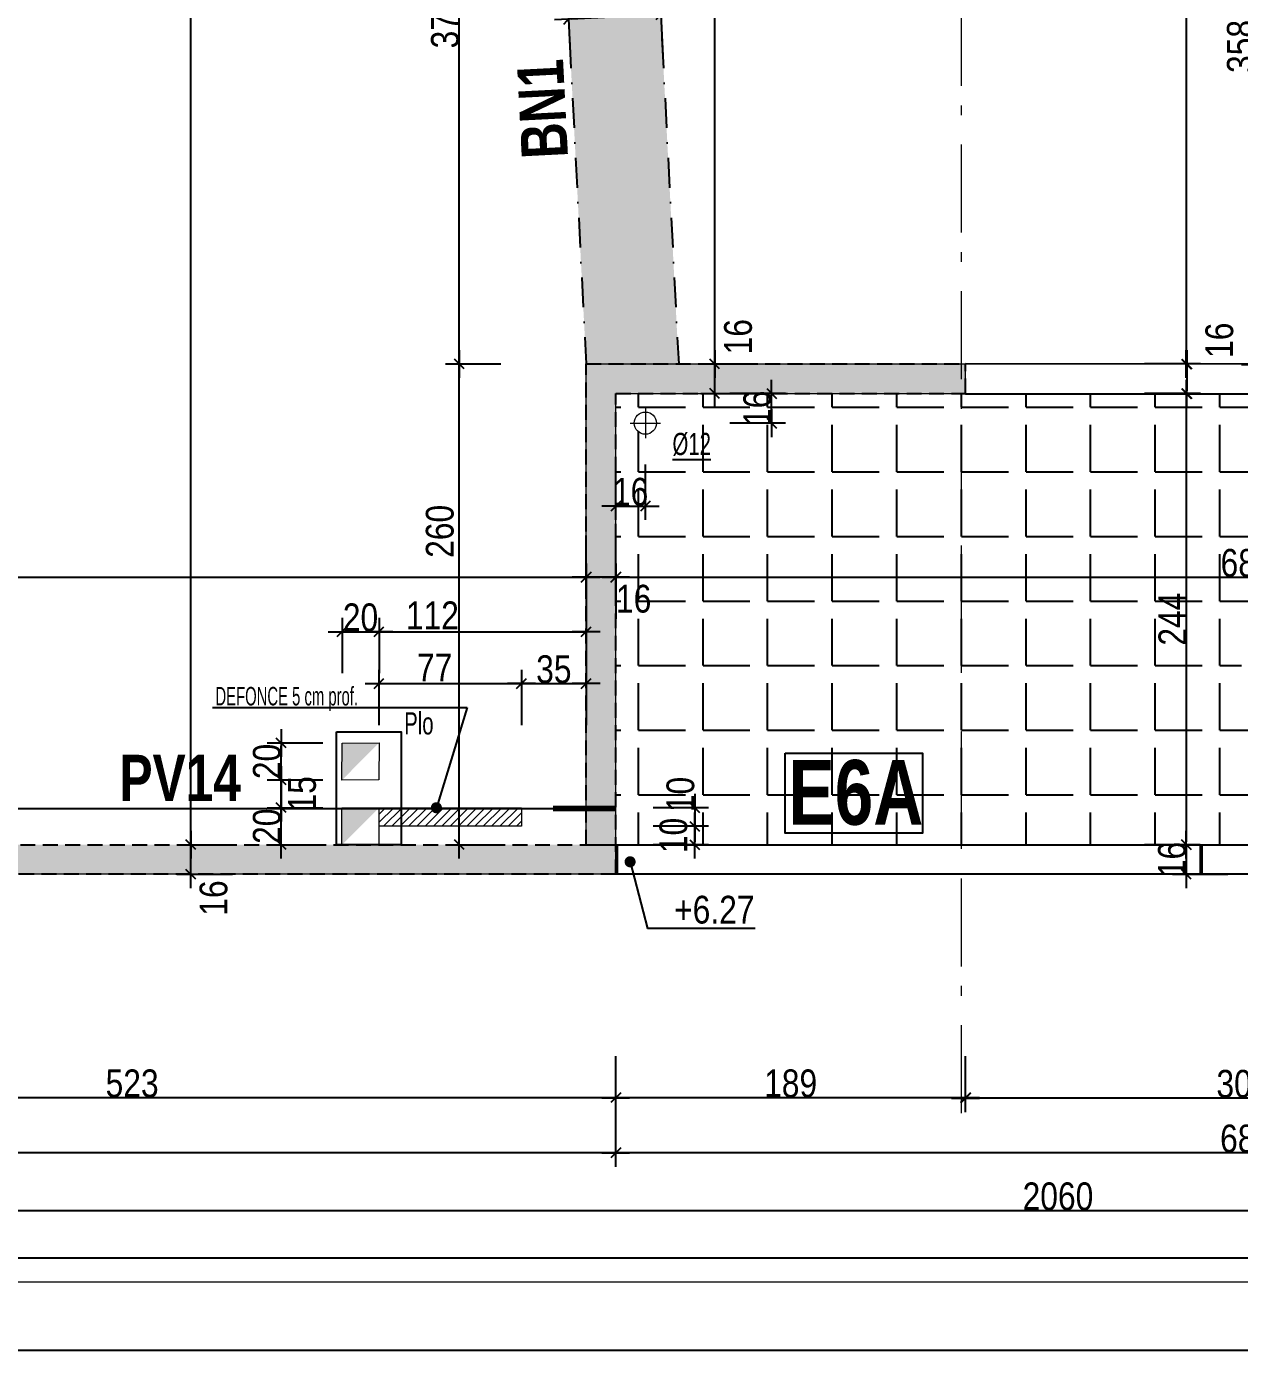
# Model space of a CAD drawing. Header units: centimetres. Extents: x -31 to 9059, y 2319 to 6519.
# Drawn here: x 3336 to 3992, y 2319 to 3035 of the extents above; entities that cross this region are included whole.
import ezdxf
from ezdxf.enums import TextEntityAlignment as Align

# ---------------------------------------------------------------- set-up
doc = ezdxf.new("R2010")
doc.units = ezdxf.units.CM
doc.header["$LTSCALE"] = 12.7
doc.header["$PDMODE"] = 1
doc.header["$PDSIZE"] = -2
for name, pattern in [('CACHEX2', [19.05, 12.7, -6.35]), ('Style de ligne -6', [2.08328, 1.25, -0.41656, 0.13886, -0.27786]), ('TIRETPTX2', [50.8, 25.4, -12.7, 0, -12.7])]:
    doc.linetypes.add(name, pattern=pattern)
for name, color, linetype in [('01_cote_gen', 4, 'Continuous'), ('01_linteaux', 2, 'Continuous'), ('01_murs_sup', 2, 'CACHEX2'), ('01_poch_BN', 9, 'Continuous'), ('01_poch_murs', 253, 'Continuous'), ('01_poch_poteaux', 250, 'Continuous'), ('01_texte', 230, 'Continuous'), ('AA_COTES', 2, 'Continuous'), ('prlm-GT', 242, 'Continuous')]:
    doc.layers.add(name, color=color, linetype=linetype)
for name, color, linetype, lineweight in [('01_murs_coup', 5, 'Continuous', 60), ('01_résv', 32, 'Continuous', 9), ('B Général', 7, 'Continuous', 5)]:
    doc.layers.add(name, color=color, linetype=linetype, lineweight=lineweight)
doc.styles.add('ARIAL NA', font='ARIALN.TTF')
doc.styles.add('impact', font='impact.ttf')
doc.styles.add('STYLE2', font='ARIALN.TTF')
doc.dimstyles.new('JB50', dxfattribs={"dimscale": 0.1, "dimtxt": 150, "dimasz": 15, "dimexe": 0.1, "dimexo": 0.1, "dimgap": 0.09, "dimtad": 1, "dimdec": 1, "dimdsep": 46, "dimtxsty": 'STYLE2', "dimblk1": 'BOND_G', "dimblk2": 'BOND_D', "dimsah": 1, "dimcen": 1.5, "dimdle": 0.01, "dimse1": 1, "dimse2": 1, "dimclrd": 4, "dimclre": 2, "dimclrt": 6, "dimazin": 2, "dimtfac": 2.333333, "dimtdec": 1, "dimtix": 1, "dimtmove": 2, "dimatfit": 3, "dimldrblk": 'BOND_G', "dimfxl": 1, "dimtolj": 1, "dimtzin": 0, "dimarcsym": 0})

# ---------------------------------------------------------------- blocks, each defined once
blk = doc.blocks.new('BOND_G')
at = {"layer": 'AA_COTES', "color": 0}
for p, q in [((0, -5), (0, 15)), ((5, 0), (-5, 0)), ((1.77, 1.77), (-1.77, -1.77))]:
    blk.add_line(p, q, dxfattribs=at)
blk = doc.blocks.new('BOND_D')
at = {"layer": 'AA_COTES', "color": 0}
for p, q in [((0, 5), (0, -15)), ((5, 0), (-5, 0)), ((-1.77, -1.77), (1.77, 1.77))]:
    blk.add_line(p, q, dxfattribs=at)
blk = doc.blocks.new('*D1192')
at = {"layer": '01_cote_gen', "color": 4, "lineweight": -2, "transparency": 16777216}
blk.add_line((3653.42, 2737.08), (3640.42, 2737.08), dxfattribs=at)
at = {"layer": 'Defpoints', "color": 0, "transparency": 16777216}
for p in [(3638.92, 2737.08), (3638.92, 2722.4), (3654.92, 2706.4)]:
    blk.add_point(p, dxfattribs=at)
at = {"layer": '01_cote_gen', "color": 4, "lineweight": -2, "transparency": 16777216, "xscale": 1.5, "yscale": 1.5, "zscale": 1.5, "rotation": 180}
blk.add_blockref('BOND_D', (3638.92, 2737.08), dxfattribs=at)
at = {"layer": '01_cote_gen', "color": 4, "lineweight": -2, "transparency": 16777216, "xscale": 1.5, "yscale": 1.5, "zscale": 1.5}
blk.add_blockref('BOND_G', (3654.92, 2737.08), dxfattribs=at)
at = {"layer": '01_cote_gen', "color": 6, "transparency": 16777216, "insert": (3664.58, 2725.35), "char_height": 15, "attachment_point": 5, "style": 'STYLE2'}
blk.add_mtext('\\A1;16', dxfattribs=at)
blk = doc.blocks.new('*D1193')
at = {"layer": '01_cote_gen', "color": 4, "lineweight": -2, "transparency": 16777216}
blk.add_line((3656.42, 2737.08), (4335.46, 2737.08), dxfattribs=at)
at = {"layer": 'Defpoints', "color": 0, "transparency": 16777216}
for p in [(4336.96, 2737.08), (3654.92, 2706.4), (4336.96, 2706.4)]:
    blk.add_point(p, dxfattribs=at)
at = {"layer": '01_cote_gen', "color": 4, "lineweight": -2, "transparency": 16777216, "xscale": 1.5, "yscale": 1.5, "zscale": 1.5, "rotation": 180}
blk.add_blockref('BOND_G', (3654.92, 2737.08), dxfattribs=at)
at = {"layer": '01_cote_gen', "color": 4, "lineweight": -2, "transparency": 16777216, "xscale": 1.5, "yscale": 1.5, "zscale": 1.5}
blk.add_blockref('BOND_D', (4336.96, 2737.08), dxfattribs=at)
at = {"layer": '01_cote_gen', "color": 6, "transparency": 16777216, "insert": (3996.2, 2744.75), "char_height": 15, "attachment_point": 5, "style": 'STYLE2'}
blk.add_mtext('\\A1;682', dxfattribs=at)
blk = doc.blocks.new('*D1204')
at = {"layer": '01_cote_gen', "color": 4, "lineweight": -2, "transparency": 16777216}
blk.add_line((4922.46, 2394.5), (2865.45, 2394.5), dxfattribs=at)
at = {"layer": 'Defpoints', "color": 0, "transparency": 16777216}
for p in [(2863.95, 2486.2), (4923.96, 2486.2), (2863.95, 2394.5)]:
    blk.add_point(p, dxfattribs=at)
at = {"layer": '01_cote_gen', "color": 4, "lineweight": -2, "transparency": 16777216, "xscale": 1.5, "yscale": 1.5, "zscale": 1.5, "rotation": 180}
blk.add_blockref('BOND_D', (2863.95, 2394.5), dxfattribs=at)
at = {"layer": '01_cote_gen', "color": 4, "lineweight": -2, "transparency": 16777216, "xscale": 1.5, "yscale": 1.5, "zscale": 1.5}
blk.add_blockref('BOND_G', (4923.96, 2394.5), dxfattribs=at)
at = {"layer": '01_cote_gen', "color": 6, "transparency": 16777216, "insert": (3893.96, 2402.17), "char_height": 15, "attachment_point": 5, "style": 'STYLE2'}
blk.add_mtext('\\A1;2060', dxfattribs=at)
blk = doc.blocks.new('*D1208')
at = {"layer": '01_cote_gen', "color": 4, "lineweight": -2, "transparency": 16777216}
blk.add_line((4335.46, 2425.78), (3656.42, 2425.78), dxfattribs=at)
at = {"layer": 'Defpoints', "color": 0, "transparency": 16777216}
for p in [(3654.92, 2486.2), (4336.96, 2486.2), (3654.92, 2425.78)]:
    blk.add_point(p, dxfattribs=at)
at = {"layer": '01_cote_gen', "color": 4, "lineweight": -2, "transparency": 16777216, "xscale": 1.5, "yscale": 1.5, "zscale": 1.5, "rotation": 180}
blk.add_blockref('BOND_D', (3654.92, 2425.78), dxfattribs=at)
at = {"layer": '01_cote_gen', "color": 4, "lineweight": -2, "transparency": 16777216, "xscale": 1.5, "yscale": 1.5, "zscale": 1.5}
blk.add_blockref('BOND_G', (4336.96, 2425.78), dxfattribs=at)
at = {"layer": '01_cote_gen', "color": 6, "transparency": 16777216, "insert": (3995.94, 2433.45), "char_height": 15, "attachment_point": 5, "style": 'STYLE2'}
blk.add_mtext('\\A1;682', dxfattribs=at)
blk = doc.blocks.new('*D1209')
at = {"layer": '01_cote_gen', "color": 4, "lineweight": -2, "transparency": 16777216}
blk.add_line((3653.42, 2455.61), (3133.46, 2455.61), dxfattribs=at)
at = {"layer": 'Defpoints', "color": 0, "transparency": 16777216}
for p in [(3131.96, 2516.03), (3654.92, 2516.03), (3131.96, 2455.61)]:
    blk.add_point(p, dxfattribs=at)
at = {"layer": '01_cote_gen', "color": 4, "lineweight": -2, "transparency": 16777216, "xscale": 1.5, "yscale": 1.5, "zscale": 1.5, "rotation": 180}
blk.add_blockref('BOND_D', (3131.96, 2455.61), dxfattribs=at)
at = {"layer": '01_cote_gen', "color": 4, "lineweight": -2, "transparency": 16777216, "xscale": 1.5, "yscale": 1.5, "zscale": 1.5}
blk.add_blockref('BOND_G', (3654.92, 2455.61), dxfattribs=at)
at = {"layer": '01_cote_gen', "color": 6, "transparency": 16777216, "insert": (3393.44, 2463.28), "char_height": 15, "attachment_point": 5, "style": 'STYLE2'}
blk.add_mtext('\\A1;523', dxfattribs=at)
blk = doc.blocks.new('*D1310')
at = {"layer": '01_cote_gen', "color": 4, "lineweight": -2, "transparency": 16777216}
blk.add_line((3963.33, 3370.89), (3963.33, 2853.9), dxfattribs=at)
at = {"layer": 'Defpoints', "color": 0, "transparency": 16777216}
for p in [(4023.44, 3372.39), (3843.96, 2852.4), (3963.33, 2852.4)]:
    blk.add_point(p, dxfattribs=at)
at = {"layer": '01_cote_gen', "color": 4, "lineweight": -2, "transparency": 16777216, "xscale": 1.5, "yscale": 1.5, "zscale": 1.5}
for name, p, rotation in [('BOND_G', (3963.33, 3372.39), 90), ('BOND_D', (3963.33, 2852.4), 270)]:
    blk.add_blockref(name, p, dxfattribs=dict(at, rotation=rotation))
at = {"layer": '01_cote_gen', "color": 6, "transparency": 16777216, "insert": (3954.07, 3149.07), "char_height": 15, "attachment_point": 5, "rotation": 90, "style": 'STYLE2'}
blk.add_mtext('\\A1;520', dxfattribs=at)
blk = doc.blocks.new('*D1311')
at = {"layer": '01_cote_gen', "color": 4, "lineweight": -2, "transparency": 16777216}
blk.add_line((3963.59, 2850.9), (3963.59, 2837.9), dxfattribs=at)
at = {"layer": 'Defpoints', "color": 0, "transparency": 16777216}
for p in [(3843.96, 2852.4), (3799.34, 2836.4), (3963.59, 2836.4)]:
    blk.add_point(p, dxfattribs=at)
at = {"layer": '01_cote_gen', "color": 4, "lineweight": -2, "transparency": 16777216, "xscale": 1.5, "yscale": 1.5, "zscale": 1.5}
for name, p, rotation in [('BOND_G', (3963.59, 2852.4), 90), ('BOND_D', (3963.59, 2836.4), 270)]:
    blk.add_blockref(name, p, dxfattribs=dict(at, rotation=rotation))
at = {"layer": '01_cote_gen', "color": 6, "transparency": 16777216, "insert": (3981.27, 2865.21), "char_height": 15, "attachment_point": 5, "rotation": 90, "style": 'STYLE2'}
blk.add_mtext('\\A1;16', dxfattribs=at)
blk = doc.blocks.new('*D1312')
at = {"layer": '01_cote_gen', "color": 4, "lineweight": -2, "transparency": 16777216}
blk.add_line((3963.33, 2834.9), (3963.33, 2593.9), dxfattribs=at)
at = {"layer": 'Defpoints', "color": 0, "transparency": 16777216}
for p in [(3799.5, 2836.4), (3850.58, 2592.4), (3963.33, 2592.4)]:
    blk.add_point(p, dxfattribs=at)
at = {"layer": '01_cote_gen', "color": 4, "lineweight": -2, "transparency": 16777216, "xscale": 1.5, "yscale": 1.5, "zscale": 1.5}
for name, p, rotation in [('BOND_G', (3963.33, 2836.4), 90), ('BOND_D', (3963.33, 2592.4), 270)]:
    blk.add_blockref(name, p, dxfattribs=dict(at, rotation=rotation))
at = {"layer": '01_cote_gen', "color": 6, "transparency": 16777216, "insert": (3955.79, 2714.4), "char_height": 15, "attachment_point": 5, "rotation": 90, "style": 'STYLE2'}
blk.add_mtext('\\A1;244', dxfattribs=at)
blk = doc.blocks.new('*D1313')
at = {"layer": '01_cote_gen', "color": 4, "lineweight": -2, "transparency": 16777216}
for p, q in [((3963.33, 2593.9), (3963.33, 2595.4)), ((3963.33, 2592.4), (3963.33, 2576.4)), ((3963.33, 2574.9), (3963.33, 2573.4))]:
    blk.add_line(p, q, dxfattribs=at)
at = {"layer": 'Defpoints', "color": 0, "transparency": 16777216}
for p in [(3811.67, 2592.4), (3811.67, 2576.4), (3963.33, 2576.4)]:
    blk.add_point(p, dxfattribs=at)
at = {"layer": '01_cote_gen', "color": 4, "lineweight": -2, "transparency": 16777216, "xscale": 1.5, "yscale": 1.5, "zscale": 1.5}
for name, p, rotation in [('BOND_G', (3963.33, 2592.4), 270), ('BOND_D', (3963.33, 2576.4), 90)]:
    blk.add_blockref(name, p, dxfattribs=dict(at, rotation=rotation))
at = {"layer": '01_cote_gen', "color": 6, "transparency": 16777216, "insert": (3955.66, 2584.4), "char_height": 15, "attachment_point": 5, "rotation": 90, "style": 'STYLE2'}
blk.add_mtext('\\A1;16', dxfattribs=at)
blk = doc.blocks.new('*D1316')
at = {"layer": '01_cote_gen', "color": 4, "lineweight": -2, "transparency": 16777216}
blk.add_line((4142.46, 2455.35), (3845.46, 2455.35), dxfattribs=at)
at = {"layer": 'Defpoints', "color": 0, "transparency": 16777216}
for p in [(3843.96, 2808.92), (4143.96, 2808.66), (3843.96, 2455.35)]:
    blk.add_point(p, dxfattribs=at)
at = {"layer": '01_cote_gen', "color": 4, "lineweight": -2, "transparency": 16777216, "xscale": 1.5, "yscale": 1.5, "zscale": 1.5, "rotation": 180}
blk.add_blockref('BOND_D', (3843.96, 2455.35), dxfattribs=at)
at = {"layer": '01_cote_gen', "color": 4, "lineweight": -2, "transparency": 16777216, "xscale": 1.5, "yscale": 1.5, "zscale": 1.5}
blk.add_blockref('BOND_G', (4143.96, 2455.35), dxfattribs=at)
at = {"layer": '01_cote_gen', "color": 6, "transparency": 16777216, "insert": (3993.96, 2463.02), "char_height": 15, "attachment_point": 5, "style": 'STYLE2'}
blk.add_mtext('\\A1;300', dxfattribs=at)
blk = doc.blocks.new('*D1317')
at = {"layer": '01_cote_gen', "color": 4, "lineweight": -2, "transparency": 16777216}
blk.add_line((3842.46, 2455.61), (3656.42, 2455.61), dxfattribs=at)
at = {"layer": 'Defpoints', "color": 0, "transparency": 16777216}
for p in [(3654.92, 2808.92), (3843.96, 2808.92), (3654.92, 2455.61)]:
    blk.add_point(p, dxfattribs=at)
at = {"layer": '01_cote_gen', "color": 4, "lineweight": -2, "transparency": 16777216, "xscale": 1.5, "yscale": 1.5, "zscale": 1.5, "rotation": 180}
blk.add_blockref('BOND_D', (3654.92, 2455.61), dxfattribs=at)
at = {"layer": '01_cote_gen', "color": 4, "lineweight": -2, "transparency": 16777216, "xscale": 1.5, "yscale": 1.5, "zscale": 1.5}
blk.add_blockref('BOND_G', (3843.96, 2455.61), dxfattribs=at)
at = {"layer": '01_cote_gen', "color": 6, "transparency": 16777216, "insert": (3749.44, 2463.28), "char_height": 15, "attachment_point": 5, "style": 'STYLE2'}
blk.add_mtext('\\A1;189', dxfattribs=at)
blk = doc.blocks.new('*D1318')
at = {"layer": '01_cote_gen', "color": 4, "lineweight": -2, "transparency": 16777216}
blk.add_line((3653.42, 2425.78), (2865.45, 2425.78), dxfattribs=at)
at = {"layer": 'Defpoints', "color": 0, "transparency": 16777216}
for p in [(2863.95, 2478.11), (3654.92, 2478.11), (2863.95, 2425.78)]:
    blk.add_point(p, dxfattribs=at)
at = {"layer": '01_cote_gen', "color": 4, "lineweight": -2, "transparency": 16777216, "xscale": 1.5, "yscale": 1.5, "zscale": 1.5, "rotation": 180}
blk.add_blockref('BOND_D', (2863.95, 2425.78), dxfattribs=at)
at = {"layer": '01_cote_gen', "color": 4, "lineweight": -2, "transparency": 16777216, "xscale": 1.5, "yscale": 1.5, "zscale": 1.5}
blk.add_blockref('BOND_G', (3654.92, 2425.78), dxfattribs=at)
at = {"layer": '01_cote_gen', "color": 6, "transparency": 16777216, "insert": (3259.44, 2433.45), "char_height": 15, "attachment_point": 5, "style": 'STYLE2'}
blk.add_mtext('\\A1;791', dxfattribs=at)
blk = doc.blocks.new('*D1330')
at = {"layer": '01_cote_gen', "color": 4, "lineweight": -2, "transparency": 16777216}
blk.add_line((3708.4, 2837.9), (3708.4, 2850.9), dxfattribs=at)
at = {"layer": 'Defpoints', "color": 0, "transparency": 16777216}
for p in [(3708.4, 2852.4), (3770.09, 2852.4), (3770.09, 2836.4)]:
    blk.add_point(p, dxfattribs=at)
at = {"layer": '01_cote_gen', "color": 4, "lineweight": -2, "transparency": 16777216, "xscale": 1.5, "yscale": 1.5, "zscale": 1.5}
for name, p, rotation in [('BOND_D', (3708.4, 2852.4), 90), ('BOND_G', (3708.4, 2836.4), 270)]:
    blk.add_blockref(name, p, dxfattribs=dict(at, rotation=rotation))
at = {"layer": '01_cote_gen', "color": 6, "transparency": 16777216, "insert": (3721.08, 2867.12), "char_height": 15, "attachment_point": 5, "rotation": 90, "style": 'STYLE2'}
blk.add_mtext('\\A1;16', dxfattribs=at)
blk = doc.blocks.new('*D1331')
at = {"layer": '01_cote_gen', "color": 4, "lineweight": -2, "transparency": 16777216}
blk.add_line((3708.4, 2853.9), (3708.4, 3522.89), dxfattribs=at)
at = {"layer": 'Defpoints', "color": 0, "transparency": 16777216}
for p in [(3708.4, 3524.39), (3773.88, 3524.39), (3804.19, 2852.4)]:
    blk.add_point(p, dxfattribs=at)
at = {"layer": '01_cote_gen', "color": 4, "lineweight": -2, "transparency": 16777216, "xscale": 1.5, "yscale": 1.5, "zscale": 1.5}
for name, p, rotation in [('BOND_D', (3708.4, 3524.39), 90), ('BOND_G', (3708.4, 2852.4), 270)]:
    blk.add_blockref(name, p, dxfattribs=dict(at, rotation=rotation))
at = {"layer": '01_cote_gen', "color": 6, "transparency": 16777216, "insert": (3700.74, 3188.4), "char_height": 15, "attachment_point": 5, "rotation": 90, "style": 'STYLE2'}
blk.add_mtext('\\A1;672', dxfattribs=at)
blk = doc.blocks.new('*D1332')
at = {"layer": '01_cote_gen', "color": 4, "lineweight": -2, "transparency": 16777216}
blk.add_line((3570.3, 2593.9), (3570.3, 2850.9), dxfattribs=at)
at = {"layer": 'Defpoints', "color": 0, "transparency": 16777216}
for p in [(3570.3, 2852.4), (3618.07, 2852.4), (3618.07, 2592.4)]:
    blk.add_point(p, dxfattribs=at)
at = {"layer": '01_cote_gen', "color": 4, "lineweight": -2, "transparency": 16777216, "xscale": 1.5, "yscale": 1.5, "zscale": 1.5}
for name, p, rotation in [('BOND_D', (3570.3, 2852.4), 90), ('BOND_G', (3570.3, 2592.4), 270)]:
    blk.add_blockref(name, p, dxfattribs=dict(at, rotation=rotation))
at = {"layer": '01_cote_gen', "color": 6, "transparency": 16777216, "insert": (3559.85, 2761.87), "char_height": 15, "attachment_point": 5, "rotation": 90, "style": 'STYLE2'}
blk.add_mtext('\\A1;260', dxfattribs=at)
blk = doc.blocks.new('*D1333')
at = {"layer": '01_cote_gen', "color": 4, "lineweight": -2, "transparency": 16777216}
blk.add_line((2886.96, 2737.08), (3637.42, 2737.08), dxfattribs=at)
at = {"layer": 'Defpoints', "color": 0, "transparency": 16777216}
for p in [(3638.92, 2737.08), (3638.92, 2693.75), (2885.46, 2592.4)]:
    blk.add_point(p, dxfattribs=at)
at = {"layer": '01_cote_gen', "color": 4, "lineweight": -2, "transparency": 16777216, "xscale": 1.5, "yscale": 1.5, "zscale": 1.5, "rotation": 180}
blk.add_blockref('BOND_G', (2885.46, 2737.08), dxfattribs=at)
at = {"layer": '01_cote_gen', "color": 4, "lineweight": -2, "transparency": 16777216, "xscale": 1.5, "yscale": 1.5, "zscale": 1.5}
blk.add_blockref('BOND_D', (3638.92, 2737.08), dxfattribs=at)
at = {"layer": '01_cote_gen', "color": 6, "transparency": 16777216, "insert": (3262.19, 2744.75), "char_height": 15, "attachment_point": 5, "style": 'STYLE2'}
blk.add_mtext('\\A1;753.5', dxfattribs=at)
blk = doc.blocks.new('*D1350')
at = {"layer": '01_cote_gen', "color": 4, "lineweight": -2, "transparency": 16777216}
blk.add_line((3425.18, 2593.9), (3425.18, 3522.89), dxfattribs=at)
at = {"layer": 'Defpoints', "color": 0, "transparency": 16777216}
for p in [(3425.18, 3524.39), (3458.32, 3524.39), (3458.32, 2592.4)]:
    blk.add_point(p, dxfattribs=at)
at = {"layer": '01_cote_gen', "color": 4, "lineweight": -2, "transparency": 16777216, "xscale": 1.5, "yscale": 1.5, "zscale": 1.5}
for name, p, rotation in [('BOND_D', (3425.18, 3524.39), 90), ('BOND_G', (3425.18, 2592.4), 270)]:
    blk.add_blockref(name, p, dxfattribs=dict(at, rotation=rotation))
at = {"layer": '01_cote_gen', "color": 6, "transparency": 16777216, "insert": (3417.51, 3058.4), "char_height": 15, "attachment_point": 5, "rotation": 90, "style": 'STYLE2'}
blk.add_mtext('\\A1;932', dxfattribs=at)
blk = doc.blocks.new('*D1351')
at = {"layer": '01_cote_gen', "color": 4, "lineweight": -2, "transparency": 16777216}
blk.add_line((3425.18, 2577.9), (3425.18, 2590.9), dxfattribs=at)
at = {"layer": 'Defpoints', "color": 0, "transparency": 16777216}
for p in [(3393.44, 2592.4), (3425.18, 2592.4), (3393.44, 2576.4)]:
    blk.add_point(p, dxfattribs=at)
at = {"layer": '01_cote_gen', "color": 4, "lineweight": -2, "transparency": 16777216, "xscale": 1.5, "yscale": 1.5, "zscale": 1.5}
for name, p, rotation in [('BOND_D', (3425.18, 2592.4), 90), ('BOND_G', (3425.18, 2576.4), 270)]:
    blk.add_blockref(name, p, dxfattribs=dict(at, rotation=rotation))
at = {"layer": '01_cote_gen', "color": 6, "transparency": 16777216, "insert": (3437.52, 2563.58), "char_height": 15, "attachment_point": 5, "rotation": 90, "style": 'STYLE2'}
blk.add_mtext('\\A1;16', dxfattribs=at)
blk = doc.blocks.new('*D1897')
at = {"layer": '01_cote_gen', "color": 4, "lineweight": -2, "transparency": 16777216}
blk.add_line((4000.6, 2853.66), (4000.6, 3208.88), dxfattribs=at)
at = {"layer": 'Defpoints', "color": 0, "transparency": 16777216}
for p in [(4000.6, 3210.38), (4188.96, 3210.38), (4129.13, 2852.16)]:
    blk.add_point(p, dxfattribs=at)
at = {"layer": '01_cote_gen', "color": 4, "lineweight": -2, "transparency": 16777216, "xscale": 1.5, "yscale": 1.5, "zscale": 1.5}
for name, p, rotation in [('BOND_D', (4000.6, 3210.38), 90), ('BOND_G', (4000.6, 2852.16), 270)]:
    blk.add_blockref(name, p, dxfattribs=dict(at, rotation=rotation))
at = {"layer": '01_cote_gen', "color": 6, "transparency": 16777216, "insert": (3992.93, 3031.27), "char_height": 15, "attachment_point": 5, "rotation": 90, "style": 'STYLE2'}
blk.add_mtext('\\A1;358.2', dxfattribs=at)
blk = doc.blocks.new('*D2097')
at = {"layer": '01_cote_gen', "color": 4, "lineweight": -2, "transparency": 16777216}
blk.add_line((3474.02, 2593.9), (3474.02, 2610.9), dxfattribs=at)
at = {"layer": 'Defpoints', "color": 0, "transparency": 16777216}
for p in [(3474.02, 2612.4), (3516.9, 2612.4), (3516.9, 2592.4)]:
    blk.add_point(p, dxfattribs=at)
at = {"layer": '01_cote_gen', "color": 4, "lineweight": -2, "transparency": 16777216, "xscale": 1.5, "yscale": 1.5, "zscale": 1.5}
for name, p, rotation in [('BOND_D', (3474.02, 2612.4), 90), ('BOND_G', (3474.02, 2592.4), 270)]:
    blk.add_blockref(name, p, dxfattribs=dict(at, rotation=rotation))
at = {"layer": '01_cote_gen', "color": 6, "transparency": 16777216, "insert": (3466.35, 2602.4), "char_height": 15, "attachment_point": 5, "rotation": 90, "style": 'STYLE2'}
blk.add_mtext('\\A1;20', dxfattribs=at)
blk = doc.blocks.new('*D2098')
at = {"layer": '01_cote_gen', "color": 4, "lineweight": -2, "transparency": 16777216}
blk.add_line((3474.02, 2613.9), (3474.02, 2625.92), dxfattribs=at)
at = {"layer": 'Defpoints', "color": 0, "transparency": 16777216}
for p in [(3474.02, 2627.42), (3511.69, 2627.42), (3496.52, 2612.4)]:
    blk.add_point(p, dxfattribs=at)
at = {"layer": '01_cote_gen', "color": 4, "lineweight": -2, "transparency": 16777216, "xscale": 1.5, "yscale": 1.5, "zscale": 1.5}
for name, p, rotation in [('BOND_D', (3474.02, 2627.42), 90), ('BOND_G', (3474.02, 2612.4), 270)]:
    blk.add_blockref(name, p, dxfattribs=dict(at, rotation=rotation))
at = {"layer": '01_cote_gen', "color": 6, "transparency": 16777216, "insert": (3485.39, 2619.91), "char_height": 15, "attachment_point": 5, "rotation": 90, "style": 'STYLE2'}
blk.add_mtext('\\A1;15', dxfattribs=at)
blk = doc.blocks.new('*D2099')
at = {"layer": '01_cote_gen', "color": 4, "lineweight": -2, "transparency": 16777216}
blk.add_line((3474.02, 2628.93), (3474.02, 2645.93), dxfattribs=at)
at = {"layer": 'Defpoints', "color": 0, "transparency": 16777216}
for p in [(3474.02, 2647.43), (3515.37, 2647.43), (3513.07, 2627.43)]:
    blk.add_point(p, dxfattribs=at)
at = {"layer": '01_cote_gen', "color": 4, "lineweight": -2, "transparency": 16777216, "xscale": 1.5, "yscale": 1.5, "zscale": 1.5}
for name, p, rotation in [('BOND_D', (3474.02, 2647.43), 90), ('BOND_G', (3474.02, 2627.43), 270)]:
    blk.add_blockref(name, p, dxfattribs=dict(at, rotation=rotation))
at = {"layer": '01_cote_gen', "color": 6, "transparency": 16777216, "insert": (3466.35, 2637.43), "char_height": 15, "attachment_point": 5, "rotation": 90, "style": 'STYLE2'}
blk.add_mtext('\\A1;20', dxfattribs=at)
blk = doc.blocks.new('*D2100')
at = {"layer": '01_cote_gen', "color": 4, "lineweight": -2, "transparency": 16777216}
blk.add_line((3508.41, 2707.62), (3525.41, 2707.62), dxfattribs=at)
at = {"layer": 'Defpoints', "color": 0, "transparency": 16777216}
for p in [(3526.91, 2707.62), (3506.91, 2663.52), (3526.91, 2663.5)]:
    blk.add_point(p, dxfattribs=at)
at = {"layer": '01_cote_gen', "color": 4, "lineweight": -2, "transparency": 16777216, "xscale": 1.5, "yscale": 1.5, "zscale": 1.5, "rotation": 180}
blk.add_blockref('BOND_G', (3506.91, 2707.62), dxfattribs=at)
at = {"layer": '01_cote_gen', "color": 4, "lineweight": -2, "transparency": 16777216, "xscale": 1.5, "yscale": 1.5, "zscale": 1.5}
blk.add_blockref('BOND_D', (3526.91, 2707.62), dxfattribs=at)
at = {"layer": '01_cote_gen', "color": 6, "transparency": 16777216, "insert": (3516.91, 2715.29), "char_height": 15, "attachment_point": 5, "style": 'STYLE2'}
blk.add_mtext('\\A1;20', dxfattribs=at)
blk = doc.blocks.new('*D2101')
at = {"layer": '01_cote_gen', "color": 4, "lineweight": -2, "transparency": 16777216}
blk.add_line((3528.41, 2707.62), (3637.42, 2707.62), dxfattribs=at)
at = {"layer": 'Defpoints', "color": 0, "transparency": 16777216}
for p in [(3638.92, 2707.62), (3526.91, 2702.94), (3638.92, 2700.6)]:
    blk.add_point(p, dxfattribs=at)
at = {"layer": '01_cote_gen', "color": 4, "lineweight": -2, "transparency": 16777216, "xscale": 1.5, "yscale": 1.5, "zscale": 1.5, "rotation": 180}
blk.add_blockref('BOND_G', (3526.91, 2707.62), dxfattribs=at)
at = {"layer": '01_cote_gen', "color": 4, "lineweight": -2, "transparency": 16777216, "xscale": 1.5, "yscale": 1.5, "zscale": 1.5}
blk.add_blockref('BOND_D', (3638.92, 2707.62), dxfattribs=at)
at = {"layer": '01_cote_gen', "color": 6, "transparency": 16777216, "insert": (3555.76, 2716.47), "char_height": 15, "attachment_point": 5, "style": 'STYLE2'}
blk.add_mtext('\\A1;112', dxfattribs=at)
blk = doc.blocks.new('*D2102')
at = {"layer": '01_cote_gen', "color": 4, "lineweight": -2, "transparency": 16777216}
blk.add_line((3528.4, 2679.57), (3602.43, 2679.57), dxfattribs=at)
at = {"layer": 'Defpoints', "color": 0, "transparency": 16777216}
for p in [(3603.93, 2679.57), (3526.9, 2627.48), (3603.93, 2602.4)]:
    blk.add_point(p, dxfattribs=at)
at = {"layer": '01_cote_gen', "color": 4, "lineweight": -2, "transparency": 16777216, "xscale": 1.5, "yscale": 1.5, "zscale": 1.5, "rotation": 180}
blk.add_blockref('BOND_G', (3526.9, 2679.57), dxfattribs=at)
at = {"layer": '01_cote_gen', "color": 4, "lineweight": -2, "transparency": 16777216, "xscale": 1.5, "yscale": 1.5, "zscale": 1.5}
blk.add_blockref('BOND_D', (3603.93, 2679.57), dxfattribs=at)
at = {"layer": '01_cote_gen', "color": 6, "transparency": 16777216, "insert": (3557.04, 2688.26), "char_height": 15, "attachment_point": 5, "style": 'STYLE2'}
blk.add_mtext('\\A1;77', dxfattribs=at)
blk = doc.blocks.new('*D2103')
at = {"layer": '01_cote_gen', "color": 4, "lineweight": -2, "transparency": 16777216}
blk.add_line((3605.43, 2679.57), (3637.42, 2679.57), dxfattribs=at)
at = {"layer": 'Defpoints', "color": 0, "transparency": 16777216}
for p in [(3638.92, 2679.57), (3603.93, 2672.07), (3638.92, 2672.07)]:
    blk.add_point(p, dxfattribs=at)
at = {"layer": '01_cote_gen', "color": 4, "lineweight": -2, "transparency": 16777216, "xscale": 1.5, "yscale": 1.5, "zscale": 1.5, "rotation": 180}
blk.add_blockref('BOND_G', (3603.93, 2679.57), dxfattribs=at)
at = {"layer": '01_cote_gen', "color": 4, "lineweight": -2, "transparency": 16777216, "xscale": 1.5, "yscale": 1.5, "zscale": 1.5}
blk.add_blockref('BOND_D', (3638.92, 2679.57), dxfattribs=at)
at = {"layer": '01_cote_gen', "color": 6, "transparency": 16777216, "insert": (3621.43, 2687.24), "char_height": 15, "attachment_point": 5, "style": 'STYLE2'}
blk.add_mtext('\\A1;35', dxfattribs=at)
blk = doc.blocks.new('*D2104')
at = {"layer": '01_cote_gen', "color": 4, "lineweight": -2, "transparency": 16777216}
blk.add_line((3697.6, 2610.9), (3697.6, 2603.9), dxfattribs=at)
at = {"layer": 'Defpoints', "color": 0, "transparency": 16777216}
for p in [(3603.93, 2612.4), (3603.93, 2602.4), (3697.6, 2602.4)]:
    blk.add_point(p, dxfattribs=at)
at = {"layer": '01_cote_gen', "color": 4, "lineweight": -2, "transparency": 16777216, "xscale": 1.5, "yscale": 1.5, "zscale": 1.5}
for name, p, rotation in [('BOND_G', (3697.6, 2612.4), 90), ('BOND_D', (3697.6, 2602.4), 270)]:
    blk.add_blockref(name, p, dxfattribs=dict(at, rotation=rotation))
at = {"layer": '01_cote_gen', "color": 6, "transparency": 16777216, "insert": (3689.93, 2619.57), "char_height": 15, "attachment_point": 5, "rotation": 90, "style": 'STYLE2'}
blk.add_mtext('\\A1;10', dxfattribs=at)
blk = doc.blocks.new('*D2105')
at = {"layer": '01_cote_gen', "color": 4, "lineweight": -2, "transparency": 16777216}
blk.add_line((3697.6, 2600.9), (3697.6, 2593.9), dxfattribs=at)
at = {"layer": 'Defpoints', "color": 0, "transparency": 16777216}
for p in [(3705.1, 2602.4), (3697.6, 2592.4), (3705.1, 2592.4)]:
    blk.add_point(p, dxfattribs=at)
at = {"layer": '01_cote_gen', "color": 4, "lineweight": -2, "transparency": 16777216, "xscale": 1.5, "yscale": 1.5, "zscale": 1.5}
for name, p, rotation in [('BOND_G', (3697.6, 2602.4), 90), ('BOND_D', (3697.6, 2592.4), 270)]:
    blk.add_blockref(name, p, dxfattribs=dict(at, rotation=rotation))
at = {"layer": '01_cote_gen', "color": 6, "transparency": 16777216, "insert": (3686.12, 2597.4), "char_height": 15, "attachment_point": 5, "rotation": 90, "style": 'STYLE2'}
blk.add_mtext('\\A1;10', dxfattribs=at)
blk = doc.blocks.new('*D2111')
at = {"layer": '01_cote_gen', "color": 4, "lineweight": -2, "transparency": 16777216}
for p, q in [((3739.15, 2837.9), (3739.15, 2839.4)), ((3739.15, 2820.4), (3739.15, 2836.4)), ((3739.15, 2818.9), (3739.15, 2817.4))]:
    blk.add_line(p, q, dxfattribs=at)
at = {"layer": 'Defpoints', "color": 0, "transparency": 16777216}
for p in [(3723.23, 2836.4), (3739.15, 2836.4), (3679.07, 2820.4)]:
    blk.add_point(p, dxfattribs=at)
at = {"layer": '01_cote_gen', "color": 4, "lineweight": -2, "transparency": 16777216, "xscale": 1.5, "yscale": 1.5, "zscale": 1.5}
for name, p, rotation in [('BOND_D', (3739.15, 2836.4), 270), ('BOND_G', (3739.15, 2820.4), 90)]:
    blk.add_blockref(name, p, dxfattribs=dict(at, rotation=rotation))
at = {"layer": '01_cote_gen', "color": 6, "transparency": 16777216, "insert": (3731.49, 2828.4), "char_height": 15, "attachment_point": 5, "rotation": 90, "style": 'STYLE2'}
blk.add_mtext('\\A1;16', dxfattribs=at)
blk = doc.blocks.new('*D2112')
at = {"layer": '01_cote_gen', "color": 4, "lineweight": -2, "transparency": 16777216}
for p, q in [((3653.42, 2775.52), (3651.92, 2775.52)), ((3654.92, 2775.52), (3670.92, 2775.52)), ((3672.42, 2775.52), (3673.92, 2775.52))]:
    blk.add_line(p, q, dxfattribs=at)
at = {"layer": 'Defpoints', "color": 0, "transparency": 16777216}
for p in [(3654.92, 2812.25), (3670.92, 2812.25), (3670.92, 2775.52)]:
    blk.add_point(p, dxfattribs=at)
at = {"layer": '01_cote_gen', "color": 4, "lineweight": -2, "transparency": 16777216, "xscale": 1.5, "yscale": 1.5, "zscale": 1.5}
blk.add_blockref('BOND_G', (3654.92, 2775.52), dxfattribs=at)
at = {"layer": '01_cote_gen', "color": 4, "lineweight": -2, "transparency": 16777216, "xscale": 1.5, "yscale": 1.5, "zscale": 1.5, "rotation": 180}
blk.add_blockref('BOND_D', (3670.92, 2775.52), dxfattribs=at)
at = {"layer": '01_cote_gen', "color": 6, "transparency": 16777216, "insert": (3662.92, 2783.19), "char_height": 15, "attachment_point": 5, "style": 'STYLE2'}
blk.add_mtext('\\A1;16', dxfattribs=at)
blk = doc.blocks.new('*D2302')
at = {"layer": '01_cote_gen', "color": 4, "lineweight": -2, "transparency": 16777216}
blk.add_line((3630.84, 3039.06), (3677.71, 3041.47), dxfattribs=at)
at = {"layer": 'Defpoints', "color": 0, "transparency": 16777216}
for p in [(3679.21, 3041.54), (3630.04, 3025.3), (3679.91, 3027.86)]:
    blk.add_point(p, dxfattribs=at)
at = {"layer": '01_cote_gen', "color": 4, "lineweight": -2, "transparency": 16777216, "xscale": 1.5, "yscale": 1.5, "zscale": 1.5}
for name, p, rotation in [('BOND_G', (3629.34, 3038.98), 182.9400283060832), ('BOND_D', (3679.21, 3041.54), 2.940028306083202)]:
    blk.add_blockref(name, p, dxfattribs=dict(at, rotation=rotation))
at = {"layer": '01_cote_gen', "color": 6, "transparency": 16777216, "insert": (3653.88, 3047.92), "char_height": 15, "attachment_point": 5, "rotation": 2.94003, "style": 'STYLE2'}
blk.add_mtext('\\A1;50', dxfattribs=at)
blk = doc.blocks.new('*D2304')
at = {"layer": '01_cote_gen', "color": 4, "lineweight": -2, "transparency": 16777216}
blk.add_line((3570.3, 2853.9), (3570.3, 3220.85), dxfattribs=at)
at = {"layer": 'Defpoints', "color": 0, "transparency": 16777216}
for p in [(3570.3, 3222.35), (3592.8, 3222.35), (3613.65, 2852.4)]:
    blk.add_point(p, dxfattribs=at)
at = {"layer": '01_cote_gen', "color": 4, "lineweight": -2, "transparency": 16777216, "xscale": 1.5, "yscale": 1.5, "zscale": 1.5}
for name, p, rotation in [('BOND_D', (3570.3, 3222.35), 90), ('BOND_G', (3570.3, 2852.4), 270)]:
    blk.add_blockref(name, p, dxfattribs=dict(at, rotation=rotation))
at = {"layer": '01_cote_gen', "color": 6, "transparency": 16777216, "insert": (3562.63, 3037.38), "char_height": 15, "attachment_point": 5, "rotation": 90, "style": 'STYLE2'}
blk.add_mtext('\\A1;370', dxfattribs=at)

msp = doc.modelspace()

# ---------------------------------------------------------------- hatches: boundary and pattern name
at = {"layer": '01_linteaux'}
h = msp.add_hatch(dxfattribs=at)
h.set_pattern_fill('DASH', color=256, scale=2.5, angle=135)
h.set_pattern_definition([(135, (0, -3966.91), (-11.22532, 9e-16), [7.9375, -7.9375])])
h.paths.add_polyline_path([(3875.92, 3542.39), (3536.92, 3542.39), (3536.92, 3668.4), (3520.92, 3668.4), (3520.92, 3542.39), (3153.92, 3542.39), (2863.95, 2576.4), (3654.92, 2576.4), (3654.92, 2836.4), (3843.96, 2836.4), (3843.96, 2852.4), (3638.92, 2852.4), (3638.92, 2592.4), (2885.46, 2592.4), (3165.23, 3524.39), (3857.92, 3524.39), (3857.92, 3372.39), (4188.96, 3372.39), (4188.96, 3367.39), (4206.96, 3367.39), (4206.96, 3672.39), (4188.96, 3672.39), (4188.96, 3390.39), (3875.92, 3390.39)])
at = {"layer": '01_poch_BN'}
h = msp.add_hatch(color=256, dxfattribs=at)
h.dxf.hatch_style = 1
h.paths.add_polyline_path([(3669.92, 3524.39), (3619.92, 3524.39), (3619.92, 3261.31), (3669.92, 3261.31)])
h.paths.add_polyline_path([(3669.92, 3222.35), (3619.92, 3222.35), (3638.92, 2852.4), (3688.92, 2852.4)])
h.paths.add_polyline_path([(3669.92, 3261.31), (3619.92, 3261.31), (3619.92, 3242.35), (3669.92, 3242.35)])
at = {"layer": '01_poch_murs'}
h = msp.add_hatch(color=256, dxfattribs=at)
h.dxf.hatch_style = 1
h.paths.add_polyline_path([(4301.81, 2852.36), (4143.96, 2852.14), (4143.96, 2836.14), (4301.81, 2836.36)])
h.paths.add_polyline_path([(4336.96, 2852.4), (4315.34, 2852.37), (4315.36, 2836.37), (4336.99, 2836.4)])
h.paths.add_polyline_path([(4315.32, 2852.37), (4301.81, 2852.36), (4301.83, 2836.36), (4315.34, 2836.37)])
h.paths.add_polyline_path([(3843.96, 2852.4), (3638.92, 2852.4), (3638.92, 2592.4), (3654.92, 2592.4), (3654.92, 2836.4), (3843.96, 2836.4)])
h = msp.add_hatch(dxfattribs=at)
h.set_pattern_fill('ANGLE', color=256, scale=5)
h.set_pattern_definition([(0, (0, 0), (0, 34.925), [25.4, -9.525]), (90, (0, 0), (-34.925, 2e-15), [25.4, -9.525])])
h.paths.add_polyline_path([(3841.9, 2836.4), (3654.92, 2836.4), (3654.92, 2592.4), (3841.9, 2592.4)])
h.paths.add_polyline_path([(3664.92, 2820.4, -1), (3676.92, 2820.4, -1)], flags=16)
edge = h.paths.add_edge_path()
edge.add_arc((4024.09, 2688.86), 30.98, 0, 360)
h.paths.add_polyline_path([(4336.96, 2836.4), (4143.96, 2836.14), (3841.9, 2836.14), (3841.9, 2592.4), (4336.96, 2592.4)])
at = {"layer": '01_poch_poteaux'}
h = msp.add_hatch(color=256, dxfattribs=at)
h.dxf.hatch_style = 1
h.paths.add_polyline_path([(3654.92, 2592.4), (3638.92, 2592.4), (3131.96, 2592.4), (3131.96, 2576.4), (3654.92, 2576.4)])
at = {"layer": '01_résv'}
h = msp.add_hatch(dxfattribs=at)
h.set_pattern_fill('ANSI31', color=256)
h.set_pattern_definition([(45, (0.105, -1.931), (-2.245064, 2.245064), [])])
h.paths.add_polyline_path([(4582.44, 4116.88), (4542.44, 4116.88), (4542.44, 4106.88), (4582.44, 4106.88)])
h.paths.add_polyline_path([(4843.3, 4112.09), (4843.3, 4052.09), (4853.3, 4052.09), (4853.3, 4112.09)])
h.paths.add_polyline_path([(3526.86, 2612.4), (3603.94, 2612.4), (3603.94, 2602.4), (3527.13, 2602.4)])
h.paths.add_polyline_path([(5215.14, 4389.46), (5215.14, 4419.46), (5225.14, 4419.46), (5225.14, 4389.46)])
h.paths.add_polyline_path([(4111.51, 3400.48), (3931.51, 3400.48), (3931.51, 3410.48), (4111.51, 3410.48)])
h.paths.add_polyline_path([(3848.03, 3339.46), (3848.03, 3369.46), (3838.03, 3369.46), (3838.03, 3339.46)])
edge = h.paths.add_edge_path()
edge.add_line((4632.07, 4572.54), (4632.07, 4502.54))
edge.add_line((4632.07, 4502.54), (4622.07, 4502.54))
edge.add_line((4622.07, 4502.54), (4622.07, 4572.53))
edge.add_line((4622.07, 4572.53), (4632.07, 4572.53))

# ---------------------------------------------------------------- linework, layer by layer
at = {"layer": '01_cote_gen'}
msp.add_line((8009.29, 2318.88), (-30.71, 2318.88), dxfattribs=at)
at = {"layer": '01_linteaux', "linetype": 'TIRETPTX2', "ltscale": 0.05}
for p, q in [((3619.92, 3222.35), (3638.92, 2852.4)), ((3669.92, 3222.35), (3688.92, 2852.4))]:
    msp.add_line(p, q, dxfattribs=at)
at = {"layer": '01_linteaux'}
for p, q in [((4143.96, 2852.14), (3843.96, 2852.4)), ((4143.96, 2836.14), (3843.96, 2836.14)), ((3654.92, 2592.4), (4336.96, 2592.4)), ((3654.92, 2592.4), (4328.96, 2592.4)), ((3655.92, 2576.4), (3655.92, 2592.4)), ((3970.83, 2592.4), (3970.83, 2576.4)), ((3971.83, 2592.4), (3971.83, 2576.4)), ((4336.96, 2576.4), (3654.92, 2576.4)), ((4336.96, 2576.4), (3654.92, 2576.4))]:
    msp.add_line(p, q, dxfattribs=at)
at = {"layer": '01_linteaux', "lineweight": 0}
for p, q in [((3670.92, 2828.56), (3670.92, 2812.25)), ((3662.77, 2820.4), (3679.07, 2820.4))]:
    msp.add_line(p, q, dxfattribs=at)
msp.add_circle((3670.92, 2820.4), 6, dxfattribs=at)
at = {"layer": '01_murs_coup', "linetype": 'Continuous', "lineweight": 18}
for p, q in [((3638.92, 2852.4), (3843.96, 2852.4)), ((3638.92, 2592.4), (3638.92, 2852.4)), ((3843.96, 2836.4), (3843.96, 2852.4)), ((3654.92, 2836.4), (3843.96, 2836.4)), ((3654.92, 2576.4), (3654.92, 2836.4)), ((3654.92, 2576.4), (3131.96, 2576.4))]:
    msp.add_line(p, q, dxfattribs=at)
at = {"layer": '01_murs_sup', "ltscale": 0.05}
for p, q in [((3638.92, 2852.4), (3843.96, 2852.4)), ((3638.92, 2592.4), (3638.92, 2852.4)), ((3843.96, 2836.4), (3843.96, 2852.4)), ((3654.92, 2836.4), (3843.96, 2836.4)), ((3654.92, 2576.4), (3654.92, 2836.4)), ((2885.46, 2592.4), (3638.92, 2592.4)), ((3654.92, 2576.4), (2863.95, 2576.4))]:
    msp.add_line(p, q, dxfattribs=at)
at = {"layer": '01_poch_poteaux'}
msp.add_line((3638.92, 2592.4), (3654.92, 2592.4), dxfattribs=at)
at = {"layer": '01_résv'}
for p, q in [((3503.92, 2592.4), (3503.92, 2653.4)), ((3503.92, 2653.4), (3538.92, 2653.4)), ((3538.92, 2592.4), (3538.92, 2653.4)), ((3506.9, 2627.4), (3506.91, 2647.4)), ((3506.91, 2647.4), (3526.91, 2647.48)), ((3526.91, 2647.48), (3526.9, 2627.48)), ((3526.9, 2627.48), (3506.9, 2627.4)), ((3506.9, 2592.4), (3506.9, 2612.4)), ((3506.9, 2612.4), (3526.9, 2612.4)), ((3526.9, 2612.4), (3526.9, 2592.4)), ((3526.9, 2612.4), (3603.93, 2612.4)), ((3603.93, 2612.4), (3603.93, 2602.4)), ((3603.93, 2602.4), (3526.9, 2602.4)), ((3526.9, 2592.4), (3506.9, 2592.4)), ((4174, 2355.83), (2689, 2355.83))]:
    msp.add_line(p, q, dxfattribs=at)
for points in [[(3506.91, 2627.4), (3506.91, 2647.4), (3526.91, 2647.46)], [(3506.9, 2592.4), (3506.9, 2612.4), (3526.9, 2612.4)]]:
    msp.add_solid(points, dxfattribs=at)
at = {"layer": '01_texte'}
for p, q in [((3436.93, 2666.57), (3574.66, 2666.57)), ((3574.66, 2666.57), (3557.93, 2612.4)), ((3245.23, 2611.94), (3654.92, 2611.94)), ((3662.66, 2583.18), (3672.02, 2547.17)), ((3730.34, 2547.17), (3672.02, 2547.17)), ((8009.29, 2368.88), (19.29, 2368.88))]:
    msp.add_line(p, q, dxfattribs=at)
msp.add_lwpolyline([(3746.4, 2641.96), (3820.81, 2641.96), (3820.81, 2598.72), (3746.4, 2598.72)], close=True, dxfattribs=at)
at = {"layer": '01_texte', "const_width": 3}
for points in [[(3556.43, 2612.4, 1), (3559.43, 2612.4, 1)], [(3661.16, 2583.18, 1), (3664.16, 2583.18, 1)]]:
    msp.add_lwpolyline(points, format="xyb", close=True, dxfattribs=at)
msp.add_lwpolyline([(3654.92, 2611.94), (3621.04, 2611.94)], dxfattribs=at)
at = {"layer": 'B Général', "color": 1, "linetype": 'Style de ligne -6', "lineweight": 13, "ltscale": 3}
msp.add_line((3841.9, 2447.23), (3841.9, 5509.25), dxfattribs=at)
at = {"layer": 'prlm-GT'}
msp.add_lwpolyline([(3503.92, 2653.4), (3538.92, 2653.4), (3538.92, 2592.4), (3503.92, 2592.4)], close=True, dxfattribs=at)

# ---------------------------------------------------------------- texts
at = {"layer": '01_texte', "style": 'impact'}
msp.add_text('BN1', height=25, rotation=92.93765, dxfattribs=at).set_placement((3635.23, 2991.32), align=Align.BOTTOM_CENTER)
at = {"layer": '01_texte', "style": 'STYLE2'}
for s, height, width, p in [('%%U%%C12', 12, 0.8, (3685.57, 2803.14)), ('DEFONCE 5 cm prof.', 10, 0.7, (3438.5, 2667.75)), ('Plo', 12, 0.8, (3540.52, 2652.06))]:
    msp.add_text(s, height=height, dxfattribs=dict(at, width=width)).set_placement(p)
at = {"layer": '01_texte', "style": 'impact'}
msp.add_text('PV14', height=25, dxfattribs=at).set_placement((3419.42, 2608.54), align=Align.BOTTOM_CENTER)
msp.add_text('E6A', height=35, dxfattribs=at).set_placement((3784.69, 2620.72), align=Align.MIDDLE_CENTER)
at = {"layer": '01_texte', "style": 'ARIAL NA'}
msp.add_text('+6.27', height=15, dxfattribs=at).set_placement((3686.45, 2549.79))

# ---------------------------------------------------------------- dimensions: what is measured, and where the dimension line sits
at = {"layer": '01_cote_gen'}
for base, p1, p2, picture, middle in [((3425.18, 3524.39), (3458.32, 2592.4), (3458.32, 3524.39), '*D1350', (3417.51, 3058.4)), ((3708.4, 3524.39), (3804.19, 2852.4), (3773.88, 3524.39), '*D1331', (3700.74, 3188.4)), ((3570.300882, 3222.353201), (3613.648872, 2852.4032), (3592.800882, 3222.353201), '*D2304', (3562.633287, 3037.378201)), ((4000.6, 3210.38), (4129.13, 2852.16), (4188.96, 3210.38), '*D1897', (3992.93, 3031.27)), ((3739.15, 2836.4), (3679.07, 2820.4), (3723.23, 2836.4), '*D2111', (3731.49, 2828.4)), ((3963.33, 2592.4), (3799.5, 2836.4), (3850.58, 2592.4), '*D1312', (3955.79, 2714.4)), ((3474.02, 2647.43), (3513.07, 2627.43), (3515.37, 2647.43), '*D2099', (3466.35, 2637.43)), ((3474.02, 2612.4), (3516.9, 2592.4), (3516.9, 2612.4), '*D2097', (3466.35, 2602.4)), ((3963.33, 2576.4), (3811.67, 2592.4), (3811.67, 2576.4), '*D1313', (3955.66, 2584.4))]:
    dim = msp.add_linear_dim(base=base, p1=p1, p2=p2, angle=90, dimstyle='JB50', dxfattribs=at)
    dim.commit()
    dim.dimension.update_dxf_attribs({"geometry": picture, "text_midpoint": middle})
for base, p1, p2, picture, middle in [((3963.33, 2852.4), (4023.44, 3372.39), (3843.96, 2852.4), '*D1310', (3954.07, 3149.07)), ((3708.4, 2852.4), (3770.09, 2836.4), (3770.09, 2852.4), '*D1330', (3721.08, 2867.12)), ((3963.59, 2836.4), (3843.96, 2852.4), (3799.34, 2836.4), '*D1311', (3981.27, 2865.21)), ((3570.3, 2852.4), (3618.07, 2592.4), (3618.07, 2852.4), '*D1332', (3559.85, 2761.87)), ((3474.02, 2627.42), (3496.52, 2612.4), (3511.69, 2627.42), '*D2098', (3485.39, 2619.91)), ((3697.6, 2602.4), (3603.93, 2612.4), (3603.93, 2602.4), '*D2104', (3689.93, 2619.57)), ((3697.6, 2592.4), (3705.1, 2602.4), (3705.1, 2592.4), '*D2105', (3686.12, 2597.4)), ((3425.18, 2592.4), (3393.44, 2576.4), (3393.44, 2592.4), '*D1351', (3437.52, 2563.58))]:
    dim = msp.add_linear_dim(base=base, p1=p1, p2=p2, angle=90, dimstyle='JB50', dxfattribs=at)
    dim.commit()
    dim.dimension.update_dxf_attribs({"geometry": picture, "text_midpoint": middle, "dimtype": 160})
dim = msp.add_aligned_dim(p1=(3630.04, 3025.3), p2=(3679.91, 3027.86), distance=13.7, text='50', dimstyle='JB50', dxfattribs=at)
dim.commit()
dim.dimension.update_dxf_attribs({"geometry": '*D2302', "text_midpoint": (3653.88, 3047.92)})
dim = msp.add_aligned_dim(p1=(3654.92, 2812.25), p2=(3670.92, 2812.25), distance=-36.73, dimstyle='JB50', dxfattribs=at)
dim.commit()
dim.dimension.update_dxf_attribs({"geometry": '*D2112', "text_midpoint": (3662.92, 2783.19)})
for base, p1, p2, picture, middle in [((3654.92, 2455.61), (3843.96, 2808.92), (3654.92, 2808.92), '*D1317', (3749.44, 2463.28)), ((3843.96, 2455.35), (4143.96, 2808.66), (3843.96, 2808.92), '*D1316', (3993.96, 2463.02)), ((3638.92, 2737.08), (2885.46, 2592.4), (3638.92, 2693.75), '*D1333', (3262.19, 2744.75)), ((3526.91, 2707.62), (3506.91, 2663.52), (3526.91, 2663.5), '*D2100', (3516.91, 2715.29)), ((3638.92, 2679.57), (3603.93, 2672.07), (3638.92, 2672.07), '*D2103', (3621.43, 2687.24)), ((3131.96, 2455.61), (3654.92, 2516.03), (3131.96, 2516.03), '*D1209', (3393.44, 2463.28)), ((2863.95, 2394.5), (4923.96, 2486.2), (2863.95, 2486.2), '*D1204', (3893.96, 2402.17)), ((3654.92, 2425.78), (4336.96, 2486.2), (3654.92, 2486.2), '*D1208', (3995.94, 2433.45)), ((2863.95, 2425.78), (3654.92, 2478.11), (2863.95, 2478.11), '*D1318', (3259.44, 2433.45))]:
    dim = msp.add_linear_dim(base=base, p1=p1, p2=p2, dimstyle='JB50', dxfattribs=at)
    dim.commit()
    dim.dimension.update_dxf_attribs({"geometry": picture, "text_midpoint": middle})
for base, p1, p2, picture, middle in [((3638.92, 2737.08), (3654.92, 2706.4), (3638.92, 2722.4), '*D1192', (3664.58, 2725.35)), ((4336.96, 2737.08), (3654.92, 2706.4), (4336.96, 2706.4), '*D1193', (3996.2, 2744.75)), ((3638.92, 2707.62), (3526.91, 2702.94), (3638.92, 2700.6), '*D2101', (3555.76, 2716.47)), ((3603.93, 2679.57), (3526.9, 2627.48), (3603.93, 2602.4), '*D2102', (3557.04, 2688.26))]:
    dim = msp.add_linear_dim(base=base, p1=p1, p2=p2, dimstyle='JB50', dxfattribs=at)
    dim.commit()
    dim.dimension.update_dxf_attribs({"geometry": picture, "text_midpoint": middle, "dimtype": 160})

doc.saveas('drawing.dxf')
